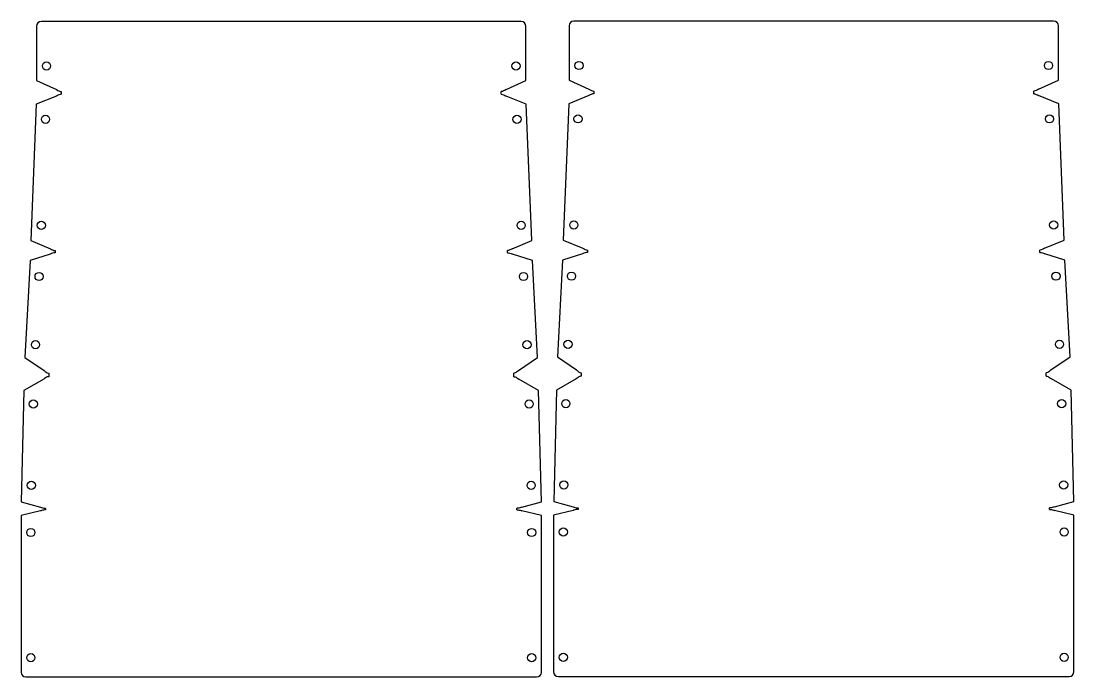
# Model space of a CAD drawing. Header units: inches. Extents: x 0.6 to 17.9, y -11.4 to -0.6.
import ezdxf

# ---------------------------------------------------------------- set-up
doc = ezdxf.new("R2010")
doc.units = ezdxf.units.IN
doc.header["$MEASUREMENT"] = 0
doc.layers.add('Layer 1', color=7, linetype='Continuous')

# ---------------------------------------------------------------- blocks, each defined once
blk = doc.blocks.new('block 3')
at = {"layer": 'Layer 1', "color": 7, "lineweight": 25}
blk.add_open_spline([(8.757, -8.632), (8.777, -8.633), (8.803, -8.638), (8.824, -8.644), (8.829, -8.646), (8.835, -8.648), (8.84, -8.65)], degree=3, knots=[0, 0, 0, 0, 1, 1, 1, 2, 2, 2, 2], dxfattribs=at)
blk = doc.blocks.new('block 4')
at = {"layer": 'Layer 1', "color": 7, "lineweight": 25}
blk.add_lwpolyline([(8.757, -8.632), (8.757, -8.608)], dxfattribs=at)
blk = doc.blocks.new('block 5')
at = {"layer": 'Layer 1', "color": 7, "lineweight": 25}
blk.add_open_spline([(8.839, -8.588), (8.819, -8.596), (8.791, -8.605), (8.767, -8.607), (8.763, -8.607), (8.76, -8.608), (8.757, -8.608)], degree=3, knots=[0, 0, 0, 0, 1, 1, 1, 2, 2, 2, 2], dxfattribs=at)
blk = doc.blocks.new('block 6')
at = {"layer": 'Layer 1', "color": 7, "lineweight": 25}
blk.add_lwpolyline([(8.839, -8.588), (9.157, -8.502)], dxfattribs=at)
blk = doc.blocks.new('block 7')
at = {"layer": 'Layer 1', "color": 7, "lineweight": 25}
blk.add_lwpolyline([(9.157, -8.502), (9.112, -6.677)], dxfattribs=at)
blk = doc.blocks.new('block 8')
at = {"layer": 'Layer 1', "color": 7, "lineweight": 25}
blk.add_lwpolyline([(9.112, -6.677), (8.788, -6.491)], dxfattribs=at)
blk = doc.blocks.new('block 9')
at = {"layer": 'Layer 1', "color": 7, "lineweight": 25}
blk.add_open_spline([(8.705, -6.45), (8.721, -6.45), (8.74, -6.457), (8.758, -6.468), (8.769, -6.475), (8.779, -6.484), (8.788, -6.491)], degree=3, knots=[0, 0, 0, 0, 1, 1, 1, 2, 2, 2, 2], dxfattribs=at)
blk = doc.blocks.new('block 10')
at = {"layer": 'Layer 1', "color": 7, "lineweight": 25}
blk.add_lwpolyline([(8.705, -6.45), (8.705, -6.394)], dxfattribs=at)
blk = doc.blocks.new('block 11')
at = {"layer": 'Layer 1', "color": 7, "lineweight": 25}
blk.add_open_spline([(8.783, -6.347), (8.759, -6.369), (8.736, -6.39), (8.712, -6.394), (8.709, -6.394), (8.707, -6.394), (8.705, -6.394)], degree=3, knots=[0, 0, 0, 0, 1, 1, 1, 2, 2, 2, 2], dxfattribs=at)
blk = doc.blocks.new('block 12')
at = {"layer": 'Layer 1', "color": 7, "lineweight": 25}
blk.add_lwpolyline([(8.783, -6.347), (9.095, -6.134)], dxfattribs=at)
blk = doc.blocks.new('block 13')
at = {"layer": 'Layer 1', "color": 7, "lineweight": 25}
blk.add_lwpolyline([(9.095, -6.134), (9.012, -4.547)], dxfattribs=at)
blk = doc.blocks.new('block 14')
at = {"layer": 'Layer 1', "color": 7, "lineweight": 25}
blk.add_lwpolyline([(9.012, -4.547), (8.683, -4.442)], dxfattribs=at)
blk = doc.blocks.new('block 15')
at = {"layer": 'Layer 1', "color": 7, "lineweight": 25}
blk.add_open_spline([(8.601, -4.42), (8.628, -4.418), (8.655, -4.43), (8.683, -4.442)], degree=3, dxfattribs=at)
blk = doc.blocks.new('block 16')
at = {"layer": 'Layer 1', "color": 7, "lineweight": 25}
blk.add_lwpolyline([(8.601, -4.42), (8.601, -4.383)], dxfattribs=at)
blk = doc.blocks.new('block 17')
at = {"layer": 'Layer 1', "color": 7, "lineweight": 25}
blk.add_open_spline([(8.679, -4.353), (8.653, -4.368), (8.627, -4.381), (8.601, -4.383)], degree=3, dxfattribs=at)
blk = doc.blocks.new('block 18')
at = {"layer": 'Layer 1', "color": 7, "lineweight": 25}
blk.add_lwpolyline([(8.679, -4.353), (8.999, -4.218)], dxfattribs=at)
blk = doc.blocks.new('block 19')
at = {"layer": 'Layer 1', "color": 7, "lineweight": 25}
blk.add_lwpolyline([(8.999, -4.218), (8.911, -1.985)], dxfattribs=at)
blk = doc.blocks.new('block 20')
at = {"layer": 'Layer 1', "color": 7, "lineweight": 25}
blk.add_lwpolyline([(8.911, -1.985), (8.58, -1.851)], dxfattribs=at)
blk = doc.blocks.new('block 21')
at = {"layer": 'Layer 1', "color": 7, "lineweight": 25}
blk.add_open_spline([(8.501, -1.822), (8.527, -1.821), (8.554, -1.835), (8.58, -1.851)], degree=3, dxfattribs=at)
blk = doc.blocks.new('block 22')
at = {"layer": 'Layer 1', "color": 7, "lineweight": 25}
blk.add_lwpolyline([(8.501, -1.822), (8.501, -1.778)], dxfattribs=at)
blk = doc.blocks.new('block 23')
at = {"layer": 'Layer 1', "color": 7, "lineweight": 25}
blk.add_open_spline([(8.578, -1.746), (8.552, -1.762), (8.527, -1.777), (8.501, -1.778)], degree=3, dxfattribs=at)
blk = doc.blocks.new('block 24')
at = {"layer": 'Layer 1', "color": 7, "lineweight": 25}
blk.add_lwpolyline([(8.578, -1.746), (8.905, -1.599)], dxfattribs=at)
blk = doc.blocks.new('block 25')
at = {"layer": 'Layer 1', "color": 7, "lineweight": 25}
blk.add_lwpolyline([(8.905, -1.599), (8.905, -0.708)], dxfattribs=at)
blk = doc.blocks.new('block 26')
at = {"layer": 'Layer 1', "color": 7, "lineweight": 25}
blk.add_open_spline([(8.905, -0.708), (8.905, -0.664), (8.869, -0.629), (8.826, -0.629)], degree=3, dxfattribs=at)
blk = doc.blocks.new('block 27')
at = {"layer": 'Layer 1', "color": 7, "lineweight": 25}
blk.add_lwpolyline([(8.826, -0.629), (0.963, -0.629)], dxfattribs=at)
blk = doc.blocks.new('block 28')
at = {"layer": 'Layer 1', "color": 7, "lineweight": 25}
blk.add_open_spline([(0.963, -0.629), (0.92, -0.629), (0.885, -0.664), (0.885, -0.708)], degree=3, dxfattribs=at)
blk = doc.blocks.new('block 29')
at = {"layer": 'Layer 1', "color": 7, "lineweight": 25}
blk.add_lwpolyline([(0.885, -0.708), (0.885, -1.599)], dxfattribs=at)
blk = doc.blocks.new('block 30')
at = {"layer": 'Layer 1', "color": 7, "lineweight": 25}
blk.add_lwpolyline([(0.885, -1.599), (1.211, -1.746)], dxfattribs=at)
blk = doc.blocks.new('block 31')
at = {"layer": 'Layer 1', "color": 7, "lineweight": 25}
blk.add_open_spline([(1.211, -1.746), (1.237, -1.762), (1.263, -1.777), (1.289, -1.778)], degree=3, dxfattribs=at)
blk = doc.blocks.new('block 32')
at = {"layer": 'Layer 1', "color": 7, "lineweight": 25}
blk.add_lwpolyline([(1.289, -1.778), (1.289, -1.822)], dxfattribs=at)
blk = doc.blocks.new('block 33')
at = {"layer": 'Layer 1', "color": 7, "lineweight": 25}
blk.add_open_spline([(1.289, -1.822), (1.263, -1.821), (1.236, -1.835), (1.209, -1.851)], degree=3, dxfattribs=at)
blk = doc.blocks.new('block 34')
at = {"layer": 'Layer 1', "color": 7, "lineweight": 25}
blk.add_lwpolyline([(1.209, -1.851), (0.878, -1.985)], dxfattribs=at)
blk = doc.blocks.new('block 35')
at = {"layer": 'Layer 1', "color": 7, "lineweight": 25}
blk.add_lwpolyline([(0.878, -1.985), (0.79, -4.218)], dxfattribs=at)
blk = doc.blocks.new('block 36')
at = {"layer": 'Layer 1', "color": 7, "lineweight": 25}
blk.add_lwpolyline([(0.79, -4.218), (1.111, -4.353)], dxfattribs=at)
blk = doc.blocks.new('block 37')
at = {"layer": 'Layer 1', "color": 7, "lineweight": 25}
blk.add_open_spline([(1.111, -4.353), (1.136, -4.368), (1.162, -4.381), (1.188, -4.383)], degree=3, dxfattribs=at)
blk = doc.blocks.new('block 38')
at = {"layer": 'Layer 1', "color": 7, "lineweight": 25}
blk.add_lwpolyline([(1.188, -4.383), (1.188, -4.42)], dxfattribs=at)
blk = doc.blocks.new('block 39')
at = {"layer": 'Layer 1', "color": 7, "lineweight": 25}
blk.add_open_spline([(1.188, -4.42), (1.161, -4.418), (1.134, -4.43), (1.106, -4.442)], degree=3, dxfattribs=at)
blk = doc.blocks.new('block 40')
at = {"layer": 'Layer 1', "color": 7, "lineweight": 25}
blk.add_lwpolyline([(1.106, -4.442), (0.778, -4.547)], dxfattribs=at)
blk = doc.blocks.new('block 41')
at = {"layer": 'Layer 1', "color": 7, "lineweight": 25}
blk.add_lwpolyline([(0.778, -4.547), (0.695, -6.134)], dxfattribs=at)
blk = doc.blocks.new('block 42')
at = {"layer": 'Layer 1', "color": 7, "lineweight": 25}
blk.add_lwpolyline([(0.695, -6.134), (1.007, -6.347)], dxfattribs=at)
blk = doc.blocks.new('block 43')
at = {"layer": 'Layer 1', "color": 7, "lineweight": 25}
blk.add_open_spline([(1.007, -6.347), (1.03, -6.369), (1.053, -6.39), (1.078, -6.394), (1.08, -6.394), (1.082, -6.394), (1.084, -6.394)], degree=3, knots=[0, 0, 0, 0, 1, 1, 1, 2, 2, 2, 2], dxfattribs=at)
blk = doc.blocks.new('block 44')
at = {"layer": 'Layer 1', "color": 7, "lineweight": 25}
blk.add_lwpolyline([(1.084, -6.394), (1.084, -6.45)], dxfattribs=at)
blk = doc.blocks.new('block 45')
at = {"layer": 'Layer 1', "color": 7, "lineweight": 25}
blk.add_open_spline([(1.084, -6.45), (1.069, -6.45), (1.049, -6.457), (1.032, -6.468), (1.02, -6.475), (1.01, -6.484), (1.001, -6.491)], degree=3, knots=[0, 0, 0, 0, 1, 1, 1, 2, 2, 2, 2], dxfattribs=at)
blk = doc.blocks.new('block 46')
at = {"layer": 'Layer 1', "color": 7, "lineweight": 25}
blk.add_lwpolyline([(1.001, -6.491), (0.677, -6.677)], dxfattribs=at)
blk = doc.blocks.new('block 47')
at = {"layer": 'Layer 1', "color": 7, "lineweight": 25}
blk.add_lwpolyline([(0.677, -6.677), (0.633, -8.502)], dxfattribs=at)
blk = doc.blocks.new('block 48')
at = {"layer": 'Layer 1', "color": 7, "lineweight": 25}
blk.add_lwpolyline([(0.633, -8.502), (0.95, -8.588)], dxfattribs=at)
blk = doc.blocks.new('block 49')
at = {"layer": 'Layer 1', "color": 7, "lineweight": 25}
blk.add_open_spline([(0.95, -8.588), (0.971, -8.596), (0.998, -8.605), (1.023, -8.607), (1.026, -8.607), (1.029, -8.608), (1.032, -8.608)], degree=3, knots=[0, 0, 0, 0, 1, 1, 1, 2, 2, 2, 2], dxfattribs=at)
blk = doc.blocks.new('block 50')
at = {"layer": 'Layer 1', "color": 7, "lineweight": 25}
blk.add_lwpolyline([(1.032, -8.608), (1.032, -8.632)], dxfattribs=at)
blk = doc.blocks.new('block 51')
at = {"layer": 'Layer 1', "color": 7, "lineweight": 25}
blk.add_open_spline([(1.032, -8.632), (1.012, -8.633), (0.986, -8.638), (0.965, -8.644), (0.96, -8.646), (0.955, -8.648), (0.95, -8.65)], degree=3, knots=[0, 0, 0, 0, 1, 1, 1, 2, 2, 2, 2], dxfattribs=at)
blk = doc.blocks.new('block 52')
at = {"layer": 'Layer 1', "color": 7, "lineweight": 25}
blk.add_lwpolyline([(0.95, -8.65), (0.63, -8.727)], dxfattribs=at)
blk = doc.blocks.new('block 53')
at = {"layer": 'Layer 1', "color": 7, "lineweight": 25}
blk.add_lwpolyline([(0.63, -8.727), (0.63, -11.292)], dxfattribs=at)
blk = doc.blocks.new('block 54')
at = {"layer": 'Layer 1', "color": 7, "lineweight": 25}
blk.add_open_spline([(0.63, -11.292), (0.63, -11.336), (0.666, -11.371), (0.709, -11.371)], degree=3, dxfattribs=at)
blk = doc.blocks.new('block 55')
at = {"layer": 'Layer 1', "color": 7, "lineweight": 25}
blk.add_lwpolyline([(0.709, -11.371), (9.08, -11.371)], dxfattribs=at)
blk = doc.blocks.new('block 56')
at = {"layer": 'Layer 1', "color": 7, "lineweight": 25}
blk.add_open_spline([(9.08, -11.371), (9.124, -11.371), (9.159, -11.336), (9.159, -11.292)], degree=3, dxfattribs=at)
blk = doc.blocks.new('block 57')
at = {"layer": 'Layer 1', "color": 7, "lineweight": 25}
blk.add_lwpolyline([(9.159, -11.292), (9.159, -8.727)], dxfattribs=at)
blk = doc.blocks.new('block 58')
at = {"layer": 'Layer 1', "color": 7, "lineweight": 25}
blk.add_lwpolyline([(9.159, -8.727), (8.84, -8.65)], dxfattribs=at)
blk = doc.blocks.new('block 59')
at = {"layer": 'Layer 1', "color": 7, "lineweight": 25}
blk.add_open_spline([(8.989, -5.926), (8.989, -5.889), (8.959, -5.859), (8.922, -5.859), (8.885, -5.859), (8.855, -5.889), (8.855, -5.926), (8.855, -5.963), (8.885, -5.993), (8.922, -5.993), (8.959, -5.993), (8.989, -5.963), (8.989, -5.926), (8.989, -5.926), (8.989, -5.926), (8.989, -5.926)], degree=3, knots=[0, 0, 0, 0, 1, 1, 1, 2, 2, 2, 3, 3, 3, 4, 4, 4, 5, 5, 5, 5], dxfattribs=at)
blk = doc.blocks.new('block 60')
at = {"layer": 'Layer 1', "color": 7, "lineweight": 25}
blk.add_open_spline([(8.808, -1.358), (8.808, -1.321), (8.778, -1.291), (8.741, -1.291), (8.704, -1.291), (8.674, -1.321), (8.674, -1.358), (8.674, -1.395), (8.704, -1.425), (8.741, -1.425), (8.778, -1.425), (8.808, -1.395), (8.808, -1.358), (8.808, -1.358), (8.808, -1.358), (8.808, -1.358)], degree=3, knots=[0, 0, 0, 0, 1, 1, 1, 2, 2, 2, 3, 3, 3, 4, 4, 4, 5, 5, 5, 5], dxfattribs=at)
blk = doc.blocks.new('block 61')
at = {"layer": 'Layer 1', "color": 7, "lineweight": 25}
blk.add_open_spline([(0.857, -9.003), (0.857, -8.966), (0.827, -8.936), (0.79, -8.936), (0.753, -8.936), (0.723, -8.966), (0.723, -9.003), (0.723, -9.04), (0.753, -9.07), (0.79, -9.07), (0.827, -9.07), (0.857, -9.04), (0.857, -9.003), (0.857, -9.003), (0.857, -9.003), (0.857, -9.003)], degree=3, knots=[0, 0, 0, 0, 1, 1, 1, 2, 2, 2, 3, 3, 3, 4, 4, 4, 5, 5, 5, 5], dxfattribs=at)
blk = doc.blocks.new('block 62')
at = {"layer": 'Layer 1', "color": 7, "lineweight": 25}
blk.add_open_spline([(0.857, -11.056), (0.857, -11.019), (0.827, -10.989), (0.79, -10.989), (0.753, -10.989), (0.723, -11.019), (0.723, -11.056), (0.723, -11.093), (0.753, -11.123), (0.79, -11.123), (0.827, -11.123), (0.857, -11.093), (0.857, -11.056), (0.857, -11.056), (0.857, -11.056), (0.857, -11.056)], degree=3, knots=[0, 0, 0, 0, 1, 1, 1, 2, 2, 2, 3, 3, 3, 4, 4, 4, 5, 5, 5, 5], dxfattribs=at)
blk = doc.blocks.new('block 63')
at = {"layer": 'Layer 1', "color": 7, "lineweight": 25}
blk.add_open_spline([(0.993, -4.809), (0.993, -4.772), (0.963, -4.742), (0.926, -4.742), (0.889, -4.742), (0.859, -4.772), (0.859, -4.809), (0.859, -4.846), (0.889, -4.876), (0.926, -4.876), (0.963, -4.876), (0.993, -4.846), (0.993, -4.809), (0.993, -4.809), (0.993, -4.809), (0.993, -4.809)], degree=3, knots=[0, 0, 0, 0, 1, 1, 1, 2, 2, 2, 3, 3, 3, 4, 4, 4, 5, 5, 5, 5], dxfattribs=at)
blk = doc.blocks.new('block 64')
at = {"layer": 'Layer 1', "color": 7, "lineweight": 25}
blk.add_open_spline([(1.03, -3.971), (1.03, -3.934), (1, -3.904), (0.963, -3.904), (0.926, -3.904), (0.896, -3.934), (0.896, -3.971), (0.896, -4.008), (0.926, -4.038), (0.963, -4.038), (1, -4.038), (1.03, -4.008), (1.03, -3.971), (1.03, -3.971), (1.03, -3.971), (1.03, -3.971)], degree=3, knots=[0, 0, 0, 0, 1, 1, 1, 2, 2, 2, 3, 3, 3, 4, 4, 4, 5, 5, 5, 5], dxfattribs=at)
blk = doc.blocks.new('block 65')
at = {"layer": 'Layer 1', "color": 7, "lineweight": 25}
blk.add_open_spline([(0.866, -8.231), (0.866, -8.194), (0.836, -8.164), (0.799, -8.164), (0.762, -8.164), (0.732, -8.194), (0.732, -8.231), (0.732, -8.268), (0.762, -8.298), (0.799, -8.298), (0.836, -8.298), (0.866, -8.268), (0.866, -8.231), (0.866, -8.231), (0.866, -8.231), (0.866, -8.231)], degree=3, knots=[0, 0, 0, 0, 1, 1, 1, 2, 2, 2, 3, 3, 3, 4, 4, 4, 5, 5, 5, 5], dxfattribs=at)
blk = doc.blocks.new('block 66')
at = {"layer": 'Layer 1', "color": 7, "lineweight": 25}
blk.add_open_spline([(1.098, -2.232), (1.098, -2.196), (1.068, -2.166), (1.031, -2.166), (0.994, -2.166), (0.964, -2.196), (0.964, -2.232), (0.964, -2.269), (0.994, -2.299), (1.031, -2.299), (1.068, -2.299), (1.098, -2.269), (1.098, -2.232), (1.098, -2.232), (1.098, -2.232), (1.098, -2.232)], degree=3, knots=[0, 0, 0, 0, 1, 1, 1, 2, 2, 2, 3, 3, 3, 4, 4, 4, 5, 5, 5, 5], dxfattribs=at)
blk = doc.blocks.new('block 67')
at = {"layer": 'Layer 1', "color": 7, "lineweight": 25}
blk.add_open_spline([(0.898, -6.899), (0.898, -6.862), (0.868, -6.832), (0.831, -6.832), (0.794, -6.832), (0.764, -6.862), (0.764, -6.899), (0.764, -6.936), (0.794, -6.966), (0.831, -6.966), (0.868, -6.966), (0.898, -6.936), (0.898, -6.899), (0.898, -6.899), (0.898, -6.899), (0.898, -6.899)], degree=3, knots=[0, 0, 0, 0, 1, 1, 1, 2, 2, 2, 3, 3, 3, 4, 4, 4, 5, 5, 5, 5], dxfattribs=at)
blk = doc.blocks.new('block 68')
at = {"layer": 'Layer 1', "color": 7, "lineweight": 25}
blk.add_open_spline([(1.115, -1.358), (1.115, -1.321), (1.085, -1.291), (1.048, -1.291), (1.011, -1.291), (0.981, -1.321), (0.981, -1.358), (0.981, -1.395), (1.011, -1.425), (1.048, -1.425), (1.085, -1.425), (1.115, -1.395), (1.115, -1.358), (1.115, -1.358), (1.115, -1.358), (1.115, -1.358)], degree=3, knots=[0, 0, 0, 0, 1, 1, 1, 2, 2, 2, 3, 3, 3, 4, 4, 4, 5, 5, 5, 5], dxfattribs=at)
blk = doc.blocks.new('block 69')
at = {"layer": 'Layer 1', "color": 7, "lineweight": 25}
blk.add_open_spline([(0.934, -5.926), (0.934, -5.889), (0.904, -5.859), (0.867, -5.859), (0.83, -5.859), (0.8, -5.889), (0.8, -5.926), (0.8, -5.963), (0.83, -5.993), (0.867, -5.993), (0.904, -5.993), (0.934, -5.963), (0.934, -5.926), (0.934, -5.926), (0.934, -5.926), (0.934, -5.926)], degree=3, knots=[0, 0, 0, 0, 1, 1, 1, 2, 2, 2, 3, 3, 3, 4, 4, 4, 5, 5, 5, 5], dxfattribs=at)
blk = doc.blocks.new('block 70')
at = {"layer": 'Layer 1', "color": 7, "lineweight": 25}
blk.add_open_spline([(9.066, -11.056), (9.066, -11.019), (9.036, -10.989), (8.999, -10.989), (8.962, -10.989), (8.932, -11.019), (8.932, -11.056), (8.932, -11.093), (8.962, -11.123), (8.999, -11.123), (9.036, -11.123), (9.066, -11.093), (9.066, -11.056), (9.066, -11.056), (9.066, -11.056), (9.066, -11.056)], degree=3, knots=[0, 0, 0, 0, 1, 1, 1, 2, 2, 2, 3, 3, 3, 4, 4, 4, 5, 5, 5, 5], dxfattribs=at)
blk = doc.blocks.new('block 71')
at = {"layer": 'Layer 1', "color": 7, "lineweight": 25}
blk.add_open_spline([(9.025, -6.899), (9.025, -6.862), (8.995, -6.832), (8.958, -6.832), (8.921, -6.832), (8.891, -6.862), (8.891, -6.899), (8.891, -6.936), (8.921, -6.966), (8.958, -6.966), (8.995, -6.966), (9.025, -6.936), (9.025, -6.899), (9.025, -6.899), (9.025, -6.899), (9.025, -6.899)], degree=3, knots=[0, 0, 0, 0, 1, 1, 1, 2, 2, 2, 3, 3, 3, 4, 4, 4, 5, 5, 5, 5], dxfattribs=at)
blk = doc.blocks.new('block 72')
at = {"layer": 'Layer 1', "color": 7, "lineweight": 25}
blk.add_open_spline([(8.825, -2.232), (8.825, -2.196), (8.795, -2.166), (8.758, -2.166), (8.721, -2.166), (8.691, -2.196), (8.691, -2.232), (8.691, -2.269), (8.721, -2.299), (8.758, -2.299), (8.795, -2.299), (8.825, -2.269), (8.825, -2.232), (8.825, -2.232), (8.825, -2.232), (8.825, -2.232)], degree=3, knots=[0, 0, 0, 0, 1, 1, 1, 2, 2, 2, 3, 3, 3, 4, 4, 4, 5, 5, 5, 5], dxfattribs=at)
blk = doc.blocks.new('block 73')
at = {"layer": 'Layer 1', "color": 7, "lineweight": 25}
blk.add_open_spline([(8.931, -4.809), (8.931, -4.772), (8.901, -4.742), (8.864, -4.742), (8.827, -4.742), (8.797, -4.772), (8.797, -4.809), (8.797, -4.846), (8.827, -4.876), (8.864, -4.876), (8.901, -4.876), (8.931, -4.846), (8.931, -4.809), (8.931, -4.809), (8.931, -4.809), (8.931, -4.809)], degree=3, knots=[0, 0, 0, 0, 1, 1, 1, 2, 2, 2, 3, 3, 3, 4, 4, 4, 5, 5, 5, 5], dxfattribs=at)
blk = doc.blocks.new('block 74')
at = {"layer": 'Layer 1', "color": 7, "lineweight": 25}
blk.add_open_spline([(9.066, -9.003), (9.066, -8.966), (9.036, -8.936), (8.999, -8.936), (8.962, -8.936), (8.932, -8.966), (8.932, -9.003), (8.932, -9.04), (8.962, -9.07), (8.999, -9.07), (9.036, -9.07), (9.066, -9.04), (9.066, -9.003), (9.066, -9.003), (9.066, -9.003), (9.066, -9.003)], degree=3, knots=[0, 0, 0, 0, 1, 1, 1, 2, 2, 2, 3, 3, 3, 4, 4, 4, 5, 5, 5, 5], dxfattribs=at)
blk = doc.blocks.new('block 75')
at = {"layer": 'Layer 1', "color": 7, "lineweight": 25}
blk.add_open_spline([(9.057, -8.231), (9.057, -8.194), (9.027, -8.164), (8.99, -8.164), (8.953, -8.164), (8.923, -8.194), (8.923, -8.231), (8.923, -8.268), (8.953, -8.298), (8.99, -8.298), (9.027, -8.298), (9.057, -8.268), (9.057, -8.231), (9.057, -8.231), (9.057, -8.231), (9.057, -8.231)], degree=3, knots=[0, 0, 0, 0, 1, 1, 1, 2, 2, 2, 3, 3, 3, 4, 4, 4, 5, 5, 5, 5], dxfattribs=at)
blk = doc.blocks.new('block 76')
at = {"layer": 'Layer 1', "color": 7, "lineweight": 25}
blk.add_open_spline([(8.893, -3.971), (8.893, -3.934), (8.863, -3.904), (8.826, -3.904), (8.789, -3.904), (8.759, -3.934), (8.759, -3.971), (8.759, -4.008), (8.789, -4.038), (8.826, -4.038), (8.863, -4.038), (8.893, -4.008), (8.893, -3.971), (8.893, -3.971), (8.893, -3.971), (8.893, -3.971)], degree=3, knots=[0, 0, 0, 0, 1, 1, 1, 2, 2, 2, 3, 3, 3, 4, 4, 4, 5, 5, 5, 5], dxfattribs=at)
blk = doc.blocks.new('block 2')
at = {"layer": 'Layer 1'}
for name in ['block 28', 'block 27', 'block 26', 'block 29', 'block 25', 'block 68', 'block 60', 'block 30', 'block 24', 'block 34', 'block 33', 'block 31', 'block 32', 'block 23', 'block 22', 'block 21', 'block 20', 'block 35', 'block 19', 'block 66', 'block 72', 'block 64', 'block 76', 'block 36', 'block 18', 'block 40', 'block 39', 'block 37', 'block 38', 'block 17', 'block 16', 'block 15', 'block 14', 'block 41', 'block 13', 'block 63', 'block 73', 'block 69', 'block 59', 'block 42', 'block 12', 'block 43', 'block 11', 'block 46', 'block 45', 'block 44', 'block 10', 'block 9', 'block 8', 'block 47', 'block 7', 'block 67', 'block 71', 'block 65', 'block 75', 'block 48', 'block 49', 'block 50', 'block 5', 'block 4', 'block 6', 'block 52', 'block 53', 'block 51', 'block 3', 'block 58', 'block 57', 'block 61', 'block 74', 'block 62', 'block 70', 'block 54', 'block 55', 'block 56']:
    blk.add_blockref(name, (0, 0), dxfattribs=at)
blk = doc.blocks.new('block 78')
at = {"layer": 'Layer 1', "color": 7, "lineweight": 25}
blk.add_open_spline([(17.484, -8.625), (17.504, -8.626), (17.53, -8.631), (17.55, -8.637), (17.556, -8.639), (17.561, -8.641), (17.566, -8.643)], degree=3, knots=[0, 0, 0, 0, 1, 1, 1, 2, 2, 2, 2], dxfattribs=at)
blk = doc.blocks.new('block 79')
at = {"layer": 'Layer 1', "color": 7, "lineweight": 25}
blk.add_lwpolyline([(17.484, -8.625), (17.484, -8.601)], dxfattribs=at)
blk = doc.blocks.new('block 80')
at = {"layer": 'Layer 1', "color": 7, "lineweight": 25}
blk.add_open_spline([(17.566, -8.582), (17.545, -8.589), (17.517, -8.598), (17.493, -8.6), (17.49, -8.601), (17.487, -8.601), (17.484, -8.601)], degree=3, knots=[0, 0, 0, 0, 1, 1, 1, 2, 2, 2, 2], dxfattribs=at)
blk = doc.blocks.new('block 81')
at = {"layer": 'Layer 1', "color": 7, "lineweight": 25}
blk.add_lwpolyline([(17.566, -8.582), (17.883, -8.496)], dxfattribs=at)
blk = doc.blocks.new('block 82')
at = {"layer": 'Layer 1', "color": 7, "lineweight": 25}
blk.add_lwpolyline([(17.883, -8.496), (17.839, -6.67)], dxfattribs=at)
blk = doc.blocks.new('block 83')
at = {"layer": 'Layer 1', "color": 7, "lineweight": 25}
blk.add_lwpolyline([(17.839, -6.67), (17.515, -6.484)], dxfattribs=at)
blk = doc.blocks.new('block 84')
at = {"layer": 'Layer 1', "color": 7, "lineweight": 25}
blk.add_open_spline([(17.431, -6.443), (17.447, -6.443), (17.467, -6.45), (17.484, -6.461), (17.495, -6.468), (17.506, -6.477), (17.515, -6.484)], degree=3, knots=[0, 0, 0, 0, 1, 1, 1, 2, 2, 2, 2], dxfattribs=at)
blk = doc.blocks.new('block 85')
at = {"layer": 'Layer 1', "color": 7, "lineweight": 25}
blk.add_lwpolyline([(17.431, -6.443), (17.431, -6.387)], dxfattribs=at)
blk = doc.blocks.new('block 86')
at = {"layer": 'Layer 1', "color": 7, "lineweight": 25}
blk.add_open_spline([(17.509, -6.34), (17.486, -6.362), (17.462, -6.383), (17.438, -6.387), (17.436, -6.387), (17.434, -6.387), (17.431, -6.387)], degree=3, knots=[0, 0, 0, 0, 1, 1, 1, 2, 2, 2, 2], dxfattribs=at)
blk = doc.blocks.new('block 87')
at = {"layer": 'Layer 1', "color": 7, "lineweight": 25}
blk.add_lwpolyline([(17.509, -6.34), (17.821, -6.127)], dxfattribs=at)
blk = doc.blocks.new('block 88')
at = {"layer": 'Layer 1', "color": 7, "lineweight": 25}
blk.add_lwpolyline([(17.821, -6.127), (17.738, -4.54)], dxfattribs=at)
blk = doc.blocks.new('block 89')
at = {"layer": 'Layer 1', "color": 7, "lineweight": 25}
blk.add_lwpolyline([(17.738, -4.54), (17.409, -4.435)], dxfattribs=at)
blk = doc.blocks.new('block 90')
at = {"layer": 'Layer 1', "color": 7, "lineweight": 25}
blk.add_open_spline([(17.328, -4.413), (17.355, -4.411), (17.382, -4.423), (17.409, -4.435)], degree=3, dxfattribs=at)
blk = doc.blocks.new('block 91')
at = {"layer": 'Layer 1', "color": 7, "lineweight": 25}
blk.add_lwpolyline([(17.328, -4.413), (17.328, -4.376)], dxfattribs=at)
blk = doc.blocks.new('block 92')
at = {"layer": 'Layer 1', "color": 7, "lineweight": 25}
blk.add_open_spline([(17.405, -4.346), (17.38, -4.361), (17.354, -4.374), (17.328, -4.376)], degree=3, dxfattribs=at)
blk = doc.blocks.new('block 93')
at = {"layer": 'Layer 1', "color": 7, "lineweight": 25}
blk.add_lwpolyline([(17.405, -4.346), (17.725, -4.211)], dxfattribs=at)
blk = doc.blocks.new('block 94')
at = {"layer": 'Layer 1', "color": 7, "lineweight": 25}
blk.add_lwpolyline([(17.725, -4.211), (17.638, -1.978)], dxfattribs=at)
blk = doc.blocks.new('block 95')
at = {"layer": 'Layer 1', "color": 7, "lineweight": 25}
blk.add_lwpolyline([(17.638, -1.978), (17.307, -1.844)], dxfattribs=at)
blk = doc.blocks.new('block 96')
at = {"layer": 'Layer 1', "color": 7, "lineweight": 25}
blk.add_open_spline([(17.227, -1.815), (17.253, -1.814), (17.28, -1.828), (17.307, -1.844)], degree=3, dxfattribs=at)
blk = doc.blocks.new('block 97')
at = {"layer": 'Layer 1', "color": 7, "lineweight": 25}
blk.add_lwpolyline([(17.227, -1.815), (17.227, -1.771)], dxfattribs=at)
blk = doc.blocks.new('block 98')
at = {"layer": 'Layer 1', "color": 7, "lineweight": 25}
blk.add_open_spline([(17.305, -1.739), (17.279, -1.756), (17.253, -1.77), (17.227, -1.771)], degree=3, dxfattribs=at)
blk = doc.blocks.new('block 99')
at = {"layer": 'Layer 1', "color": 7, "lineweight": 25}
blk.add_lwpolyline([(17.305, -1.739), (17.631, -1.592)], dxfattribs=at)
blk = doc.blocks.new('block 100')
at = {"layer": 'Layer 1', "color": 7, "lineweight": 25}
blk.add_lwpolyline([(17.631, -1.592), (17.631, -0.701)], dxfattribs=at)
blk = doc.blocks.new('block 101')
at = {"layer": 'Layer 1', "color": 7, "lineweight": 25}
blk.add_open_spline([(17.631, -0.701), (17.631, -0.657), (17.596, -0.622), (17.552, -0.622)], degree=3, dxfattribs=at)
blk = doc.blocks.new('block 102')
at = {"layer": 'Layer 1', "color": 7, "lineweight": 25}
blk.add_lwpolyline([(17.552, -0.622), (9.69, -0.622)], dxfattribs=at)
blk = doc.blocks.new('block 103')
at = {"layer": 'Layer 1', "color": 7, "lineweight": 25}
blk.add_open_spline([(9.69, -0.622), (9.646, -0.622), (9.611, -0.657), (9.611, -0.701)], degree=3, dxfattribs=at)
blk = doc.blocks.new('block 104')
at = {"layer": 'Layer 1', "color": 7, "lineweight": 25}
blk.add_lwpolyline([(9.611, -0.701), (9.611, -1.592)], dxfattribs=at)
blk = doc.blocks.new('block 105')
at = {"layer": 'Layer 1', "color": 7, "lineweight": 25}
blk.add_lwpolyline([(9.611, -1.592), (9.938, -1.739)], dxfattribs=at)
blk = doc.blocks.new('block 106')
at = {"layer": 'Layer 1', "color": 7, "lineweight": 25}
blk.add_open_spline([(9.938, -1.739), (9.964, -1.756), (9.989, -1.77), (10.015, -1.771)], degree=3, dxfattribs=at)
blk = doc.blocks.new('block 107')
at = {"layer": 'Layer 1', "color": 7, "lineweight": 25}
blk.add_lwpolyline([(10.015, -1.771), (10.015, -1.815)], dxfattribs=at)
blk = doc.blocks.new('block 108')
at = {"layer": 'Layer 1', "color": 7, "lineweight": 25}
blk.add_open_spline([(10.015, -1.815), (9.989, -1.814), (9.962, -1.828), (9.936, -1.844)], degree=3, dxfattribs=at)
blk = doc.blocks.new('block 109')
at = {"layer": 'Layer 1', "color": 7, "lineweight": 25}
blk.add_lwpolyline([(9.936, -1.844), (9.605, -1.978)], dxfattribs=at)
blk = doc.blocks.new('block 110')
at = {"layer": 'Layer 1', "color": 7, "lineweight": 25}
blk.add_lwpolyline([(9.605, -1.978), (9.517, -4.211)], dxfattribs=at)
blk = doc.blocks.new('block 111')
at = {"layer": 'Layer 1', "color": 7, "lineweight": 25}
blk.add_lwpolyline([(9.517, -4.211), (9.837, -4.346)], dxfattribs=at)
blk = doc.blocks.new('block 112')
at = {"layer": 'Layer 1', "color": 7, "lineweight": 25}
blk.add_open_spline([(9.837, -4.346), (9.863, -4.361), (9.888, -4.374), (9.914, -4.376)], degree=3, dxfattribs=at)
blk = doc.blocks.new('block 113')
at = {"layer": 'Layer 1', "color": 7, "lineweight": 25}
blk.add_lwpolyline([(9.914, -4.376), (9.914, -4.413)], dxfattribs=at)
blk = doc.blocks.new('block 114')
at = {"layer": 'Layer 1', "color": 7, "lineweight": 25}
blk.add_open_spline([(9.914, -4.413), (9.888, -4.411), (9.86, -4.423), (9.833, -4.435)], degree=3, dxfattribs=at)
blk = doc.blocks.new('block 115')
at = {"layer": 'Layer 1', "color": 7, "lineweight": 25}
blk.add_lwpolyline([(9.833, -4.435), (9.504, -4.54)], dxfattribs=at)
blk = doc.blocks.new('block 116')
at = {"layer": 'Layer 1', "color": 7, "lineweight": 25}
blk.add_lwpolyline([(9.504, -4.54), (9.421, -6.127)], dxfattribs=at)
blk = doc.blocks.new('block 117')
at = {"layer": 'Layer 1', "color": 7, "lineweight": 25}
blk.add_lwpolyline([(9.421, -6.127), (9.733, -6.34)], dxfattribs=at)
blk = doc.blocks.new('block 118')
at = {"layer": 'Layer 1', "color": 7, "lineweight": 25}
blk.add_open_spline([(9.733, -6.34), (9.757, -6.362), (9.78, -6.383), (9.804, -6.387), (9.807, -6.387), (9.809, -6.387), (9.811, -6.387)], degree=3, knots=[0, 0, 0, 0, 1, 1, 1, 2, 2, 2, 2], dxfattribs=at)
blk = doc.blocks.new('block 119')
at = {"layer": 'Layer 1', "color": 7, "lineweight": 25}
blk.add_lwpolyline([(9.811, -6.387), (9.811, -6.443)], dxfattribs=at)
blk = doc.blocks.new('block 120')
at = {"layer": 'Layer 1', "color": 7, "lineweight": 25}
blk.add_open_spline([(9.811, -6.443), (9.795, -6.443), (9.776, -6.45), (9.758, -6.461), (9.747, -6.468), (9.737, -6.477), (9.727, -6.484)], degree=3, knots=[0, 0, 0, 0, 1, 1, 1, 2, 2, 2, 2], dxfattribs=at)
blk = doc.blocks.new('block 121')
at = {"layer": 'Layer 1', "color": 7, "lineweight": 25}
blk.add_lwpolyline([(9.727, -6.484), (9.403, -6.67)], dxfattribs=at)
blk = doc.blocks.new('block 122')
at = {"layer": 'Layer 1', "color": 7, "lineweight": 25}
blk.add_lwpolyline([(9.403, -6.67), (9.359, -8.496)], dxfattribs=at)
blk = doc.blocks.new('block 123')
at = {"layer": 'Layer 1', "color": 7, "lineweight": 25}
blk.add_lwpolyline([(9.359, -8.496), (9.677, -8.582)], dxfattribs=at)
blk = doc.blocks.new('block 124')
at = {"layer": 'Layer 1', "color": 7, "lineweight": 25}
blk.add_open_spline([(9.677, -8.582), (9.697, -8.589), (9.725, -8.598), (9.749, -8.6), (9.752, -8.601), (9.756, -8.601), (9.759, -8.601)], degree=3, knots=[0, 0, 0, 0, 1, 1, 1, 2, 2, 2, 2], dxfattribs=at)
blk = doc.blocks.new('block 125')
at = {"layer": 'Layer 1', "color": 7, "lineweight": 25}
blk.add_lwpolyline([(9.759, -8.601), (9.759, -8.625)], dxfattribs=at)
blk = doc.blocks.new('block 126')
at = {"layer": 'Layer 1', "color": 7, "lineweight": 25}
blk.add_open_spline([(9.759, -8.625), (9.739, -8.626), (9.713, -8.631), (9.692, -8.637), (9.686, -8.639), (9.681, -8.641), (9.676, -8.643)], degree=3, knots=[0, 0, 0, 0, 1, 1, 1, 2, 2, 2, 2], dxfattribs=at)
blk = doc.blocks.new('block 127')
at = {"layer": 'Layer 1', "color": 7, "lineweight": 25}
blk.add_lwpolyline([(9.676, -8.643), (9.357, -8.72)], dxfattribs=at)
blk = doc.blocks.new('block 128')
at = {"layer": 'Layer 1', "color": 7, "lineweight": 25}
blk.add_lwpolyline([(9.357, -8.72), (9.357, -11.285)], dxfattribs=at)
blk = doc.blocks.new('block 129')
at = {"layer": 'Layer 1', "color": 7, "lineweight": 25}
blk.add_open_spline([(9.357, -11.285), (9.357, -11.329), (9.392, -11.364), (9.436, -11.364)], degree=3, dxfattribs=at)
blk = doc.blocks.new('block 130')
at = {"layer": 'Layer 1', "color": 7, "lineweight": 25}
blk.add_lwpolyline([(9.436, -11.364), (17.807, -11.364)], dxfattribs=at)
blk = doc.blocks.new('block 131')
at = {"layer": 'Layer 1', "color": 7, "lineweight": 25}
blk.add_open_spline([(17.807, -11.364), (17.85, -11.364), (17.885, -11.329), (17.885, -11.285)], degree=3, dxfattribs=at)
blk = doc.blocks.new('block 132')
at = {"layer": 'Layer 1', "color": 7, "lineweight": 25}
blk.add_lwpolyline([(17.885, -11.285), (17.885, -8.72)], dxfattribs=at)
blk = doc.blocks.new('block 133')
at = {"layer": 'Layer 1', "color": 7, "lineweight": 25}
blk.add_lwpolyline([(17.885, -8.72), (17.566, -8.643)], dxfattribs=at)
blk = doc.blocks.new('block 134')
at = {"layer": 'Layer 1', "color": 7, "lineweight": 25}
blk.add_open_spline([(17.716, -5.919), (17.716, -5.882), (17.686, -5.852), (17.649, -5.852), (17.612, -5.852), (17.582, -5.882), (17.582, -5.919), (17.582, -5.956), (17.612, -5.986), (17.649, -5.986), (17.686, -5.986), (17.716, -5.956), (17.716, -5.919), (17.716, -5.919), (17.716, -5.919), (17.716, -5.919)], degree=3, knots=[0, 0, 0, 0, 1, 1, 1, 2, 2, 2, 3, 3, 3, 4, 4, 4, 5, 5, 5, 5], dxfattribs=at)
blk = doc.blocks.new('block 135')
at = {"layer": 'Layer 1', "color": 7, "lineweight": 25}
blk.add_open_spline([(17.535, -1.351), (17.535, -1.314), (17.505, -1.284), (17.468, -1.284), (17.431, -1.284), (17.401, -1.314), (17.401, -1.351), (17.401, -1.388), (17.431, -1.418), (17.468, -1.418), (17.505, -1.418), (17.535, -1.388), (17.535, -1.351), (17.535, -1.351), (17.535, -1.351), (17.535, -1.351)], degree=3, knots=[0, 0, 0, 0, 1, 1, 1, 2, 2, 2, 3, 3, 3, 4, 4, 4, 5, 5, 5, 5], dxfattribs=at)
blk = doc.blocks.new('block 136')
at = {"layer": 'Layer 1', "color": 7, "lineweight": 25}
blk.add_open_spline([(9.583, -8.996), (9.583, -8.959), (9.553, -8.929), (9.517, -8.929), (9.48, -8.929), (9.45, -8.959), (9.45, -8.996), (9.45, -9.033), (9.48, -9.063), (9.517, -9.063), (9.553, -9.063), (9.583, -9.033), (9.583, -8.996), (9.583, -8.996), (9.583, -8.996), (9.583, -8.996)], degree=3, knots=[0, 0, 0, 0, 1, 1, 1, 2, 2, 2, 3, 3, 3, 4, 4, 4, 5, 5, 5, 5], dxfattribs=at)
blk = doc.blocks.new('block 137')
at = {"layer": 'Layer 1', "color": 7, "lineweight": 25}
blk.add_open_spline([(9.583, -11.049), (9.583, -11.012), (9.553, -10.982), (9.517, -10.982), (9.48, -10.982), (9.45, -11.012), (9.45, -11.049), (9.45, -11.086), (9.48, -11.116), (9.517, -11.116), (9.553, -11.116), (9.583, -11.086), (9.583, -11.049), (9.583, -11.049), (9.583, -11.049), (9.583, -11.049)], degree=3, knots=[0, 0, 0, 0, 1, 1, 1, 2, 2, 2, 3, 3, 3, 4, 4, 4, 5, 5, 5, 5], dxfattribs=at)
blk = doc.blocks.new('block 138')
at = {"layer": 'Layer 1', "color": 7, "lineweight": 25}
blk.add_open_spline([(9.719, -4.802), (9.719, -4.765), (9.689, -4.735), (9.652, -4.735), (9.615, -4.735), (9.585, -4.765), (9.585, -4.802), (9.585, -4.839), (9.615, -4.869), (9.652, -4.869), (9.689, -4.869), (9.719, -4.839), (9.719, -4.802), (9.719, -4.802), (9.719, -4.802), (9.719, -4.802)], degree=3, knots=[0, 0, 0, 0, 1, 1, 1, 2, 2, 2, 3, 3, 3, 4, 4, 4, 5, 5, 5, 5], dxfattribs=at)
blk = doc.blocks.new('block 139')
at = {"layer": 'Layer 1', "color": 7, "lineweight": 25}
blk.add_open_spline([(9.756, -3.964), (9.756, -3.927), (9.726, -3.897), (9.689, -3.897), (9.652, -3.897), (9.623, -3.927), (9.623, -3.964), (9.623, -4.001), (9.652, -4.031), (9.689, -4.031), (9.726, -4.031), (9.756, -4.001), (9.756, -3.964), (9.756, -3.964), (9.756, -3.964), (9.756, -3.964)], degree=3, knots=[0, 0, 0, 0, 1, 1, 1, 2, 2, 2, 3, 3, 3, 4, 4, 4, 5, 5, 5, 5], dxfattribs=at)
blk = doc.blocks.new('block 140')
at = {"layer": 'Layer 1', "color": 7, "lineweight": 25}
blk.add_open_spline([(9.593, -8.224), (9.593, -8.187), (9.563, -8.157), (9.526, -8.157), (9.489, -8.157), (9.459, -8.187), (9.459, -8.224), (9.459, -8.261), (9.489, -8.291), (9.526, -8.291), (9.563, -8.291), (9.593, -8.261), (9.593, -8.224), (9.593, -8.224), (9.593, -8.224), (9.593, -8.224)], degree=3, knots=[0, 0, 0, 0, 1, 1, 1, 2, 2, 2, 3, 3, 3, 4, 4, 4, 5, 5, 5, 5], dxfattribs=at)
blk = doc.blocks.new('block 141')
at = {"layer": 'Layer 1', "color": 7, "lineweight": 25}
blk.add_open_spline([(9.825, -2.225), (9.825, -2.189), (9.795, -2.159), (9.758, -2.159), (9.721, -2.159), (9.691, -2.189), (9.691, -2.225), (9.691, -2.262), (9.721, -2.292), (9.758, -2.292), (9.795, -2.292), (9.825, -2.262), (9.825, -2.225), (9.825, -2.225), (9.825, -2.225), (9.825, -2.225)], degree=3, knots=[0, 0, 0, 0, 1, 1, 1, 2, 2, 2, 3, 3, 3, 4, 4, 4, 5, 5, 5, 5], dxfattribs=at)
blk = doc.blocks.new('block 142')
at = {"layer": 'Layer 1', "color": 7, "lineweight": 25}
blk.add_open_spline([(9.625, -6.892), (9.625, -6.855), (9.595, -6.825), (9.558, -6.825), (9.521, -6.825), (9.491, -6.855), (9.491, -6.892), (9.491, -6.929), (9.521, -6.959), (9.558, -6.959), (9.595, -6.959), (9.625, -6.929), (9.625, -6.892), (9.625, -6.892), (9.625, -6.892), (9.625, -6.892)], degree=3, knots=[0, 0, 0, 0, 1, 1, 1, 2, 2, 2, 3, 3, 3, 4, 4, 4, 5, 5, 5, 5], dxfattribs=at)
blk = doc.blocks.new('block 143')
at = {"layer": 'Layer 1', "color": 7, "lineweight": 25}
blk.add_open_spline([(9.841, -1.351), (9.841, -1.314), (9.811, -1.284), (9.774, -1.284), (9.737, -1.284), (9.708, -1.314), (9.708, -1.351), (9.708, -1.388), (9.737, -1.418), (9.774, -1.418), (9.811, -1.418), (9.841, -1.388), (9.841, -1.351), (9.841, -1.351), (9.841, -1.351), (9.841, -1.351)], degree=3, knots=[0, 0, 0, 0, 1, 1, 1, 2, 2, 2, 3, 3, 3, 4, 4, 4, 5, 5, 5, 5], dxfattribs=at)
blk = doc.blocks.new('block 144')
at = {"layer": 'Layer 1', "color": 7, "lineweight": 25}
blk.add_open_spline([(9.661, -5.919), (9.661, -5.882), (9.631, -5.852), (9.594, -5.852), (9.557, -5.852), (9.527, -5.882), (9.527, -5.919), (9.527, -5.956), (9.557, -5.986), (9.594, -5.986), (9.631, -5.986), (9.661, -5.956), (9.661, -5.919), (9.661, -5.919), (9.661, -5.919), (9.661, -5.919)], degree=3, knots=[0, 0, 0, 0, 1, 1, 1, 2, 2, 2, 3, 3, 3, 4, 4, 4, 5, 5, 5, 5], dxfattribs=at)
blk = doc.blocks.new('block 145')
at = {"layer": 'Layer 1', "color": 7, "lineweight": 25}
blk.add_open_spline([(17.793, -11.049), (17.793, -11.012), (17.763, -10.982), (17.726, -10.982), (17.689, -10.982), (17.659, -11.012), (17.659, -11.049), (17.659, -11.086), (17.689, -11.116), (17.726, -11.116), (17.763, -11.116), (17.793, -11.086), (17.793, -11.049), (17.793, -11.049), (17.793, -11.049), (17.793, -11.049)], degree=3, knots=[0, 0, 0, 0, 1, 1, 1, 2, 2, 2, 3, 3, 3, 4, 4, 4, 5, 5, 5, 5], dxfattribs=at)
blk = doc.blocks.new('block 146')
at = {"layer": 'Layer 1', "color": 7, "lineweight": 25}
blk.add_open_spline([(17.751, -6.892), (17.751, -6.855), (17.722, -6.825), (17.685, -6.825), (17.648, -6.825), (17.618, -6.855), (17.618, -6.892), (17.618, -6.929), (17.648, -6.959), (17.685, -6.959), (17.722, -6.959), (17.751, -6.929), (17.751, -6.892), (17.751, -6.892), (17.751, -6.892), (17.751, -6.892)], degree=3, knots=[0, 0, 0, 0, 1, 1, 1, 2, 2, 2, 3, 3, 3, 4, 4, 4, 5, 5, 5, 5], dxfattribs=at)
blk = doc.blocks.new('block 147')
at = {"layer": 'Layer 1', "color": 7, "lineweight": 25}
blk.add_open_spline([(17.551, -2.225), (17.551, -2.189), (17.522, -2.159), (17.485, -2.159), (17.448, -2.159), (17.418, -2.189), (17.418, -2.225), (17.418, -2.262), (17.448, -2.292), (17.485, -2.292), (17.522, -2.292), (17.551, -2.262), (17.551, -2.225), (17.551, -2.225), (17.551, -2.225), (17.551, -2.225)], degree=3, knots=[0, 0, 0, 0, 1, 1, 1, 2, 2, 2, 3, 3, 3, 4, 4, 4, 5, 5, 5, 5], dxfattribs=at)
blk = doc.blocks.new('block 148')
at = {"layer": 'Layer 1', "color": 7, "lineweight": 25}
blk.add_open_spline([(17.657, -4.802), (17.657, -4.765), (17.627, -4.735), (17.59, -4.735), (17.553, -4.735), (17.523, -4.765), (17.523, -4.802), (17.523, -4.839), (17.553, -4.869), (17.59, -4.869), (17.627, -4.869), (17.657, -4.839), (17.657, -4.802), (17.657, -4.802), (17.657, -4.802), (17.657, -4.802)], degree=3, knots=[0, 0, 0, 0, 1, 1, 1, 2, 2, 2, 3, 3, 3, 4, 4, 4, 5, 5, 5, 5], dxfattribs=at)
blk = doc.blocks.new('block 149')
at = {"layer": 'Layer 1', "color": 7, "lineweight": 25}
blk.add_open_spline([(17.793, -8.996), (17.793, -8.959), (17.763, -8.929), (17.726, -8.929), (17.689, -8.929), (17.659, -8.959), (17.659, -8.996), (17.659, -9.033), (17.689, -9.063), (17.726, -9.063), (17.763, -9.063), (17.793, -9.033), (17.793, -8.996), (17.793, -8.996), (17.793, -8.996), (17.793, -8.996)], degree=3, knots=[0, 0, 0, 0, 1, 1, 1, 2, 2, 2, 3, 3, 3, 4, 4, 4, 5, 5, 5, 5], dxfattribs=at)
blk = doc.blocks.new('block 150')
at = {"layer": 'Layer 1', "color": 7, "lineweight": 25}
blk.add_open_spline([(17.784, -8.224), (17.784, -8.187), (17.754, -8.157), (17.717, -8.157), (17.68, -8.157), (17.65, -8.187), (17.65, -8.224), (17.65, -8.261), (17.68, -8.291), (17.717, -8.291), (17.754, -8.291), (17.784, -8.261), (17.784, -8.224), (17.784, -8.224), (17.784, -8.224), (17.784, -8.224)], degree=3, knots=[0, 0, 0, 0, 1, 1, 1, 2, 2, 2, 3, 3, 3, 4, 4, 4, 5, 5, 5, 5], dxfattribs=at)
blk = doc.blocks.new('block 151')
at = {"layer": 'Layer 1', "color": 7, "lineweight": 25}
blk.add_open_spline([(17.62, -3.964), (17.62, -3.927), (17.59, -3.897), (17.553, -3.897), (17.516, -3.897), (17.486, -3.927), (17.486, -3.964), (17.486, -4.001), (17.516, -4.031), (17.553, -4.031), (17.59, -4.031), (17.62, -4.001), (17.62, -3.964), (17.62, -3.964), (17.62, -3.964), (17.62, -3.964)], degree=3, knots=[0, 0, 0, 0, 1, 1, 1, 2, 2, 2, 3, 3, 3, 4, 4, 4, 5, 5, 5, 5], dxfattribs=at)
blk = doc.blocks.new('block 77')
at = {"layer": 'Layer 1'}
for name in ['block 103', 'block 102', 'block 101', 'block 104', 'block 100', 'block 143', 'block 135', 'block 105', 'block 99', 'block 109', 'block 108', 'block 106', 'block 107', 'block 98', 'block 97', 'block 96', 'block 95', 'block 110', 'block 94', 'block 141', 'block 147', 'block 139', 'block 151', 'block 111', 'block 93', 'block 115', 'block 114', 'block 112', 'block 113', 'block 92', 'block 91', 'block 90', 'block 89', 'block 116', 'block 88', 'block 138', 'block 148', 'block 144', 'block 134', 'block 117', 'block 87', 'block 118', 'block 86', 'block 121', 'block 120', 'block 119', 'block 85', 'block 84', 'block 83', 'block 122', 'block 82', 'block 142', 'block 146', 'block 140', 'block 150', 'block 123', 'block 126', 'block 124', 'block 125', 'block 80', 'block 79', 'block 78', 'block 81', 'block 127', 'block 128', 'block 133', 'block 132', 'block 136', 'block 149', 'block 137', 'block 145', 'block 129', 'block 130', 'block 131']:
    blk.add_blockref(name, (0, 0), dxfattribs=at)

msp = doc.modelspace()

# ---------------------------------------------------------------- block references
at = {"layer": 'Layer 1'}
for name in ['block 2', 'block 77']:
    msp.add_blockref(name, (0, 0), dxfattribs=at)

doc.saveas('drawing.dxf')
